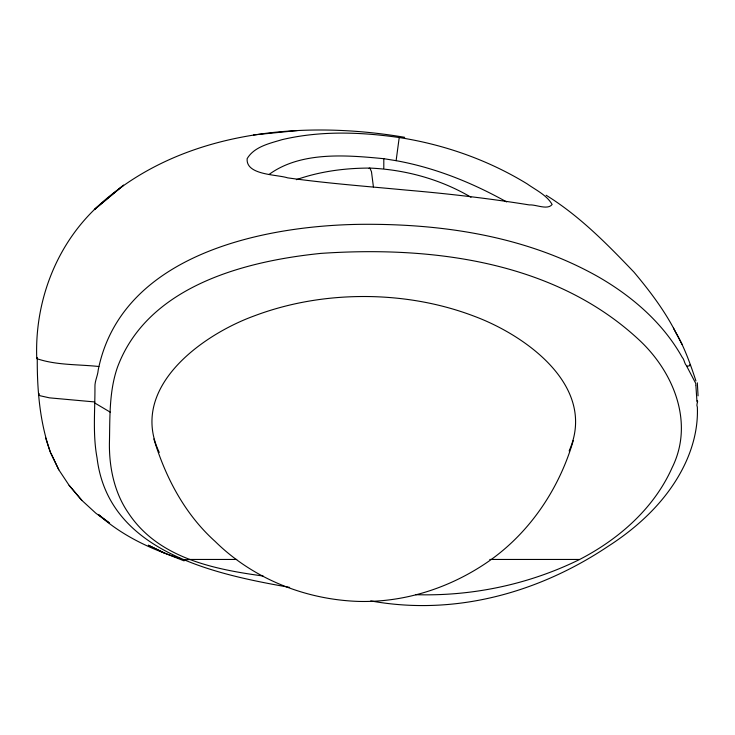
<?xml version="1.0" encoding="UTF-8"?>
<svg xmlns="http://www.w3.org/2000/svg" width="735" height="735" viewBox="0 0 735 735"><rect width="100%" height="100%" fill="white"/><g stroke="black" fill="none" stroke-linecap="round" stroke-linejoin="round"><path stroke-width="1.1" d="M383.799 168.26L383.808 158.696C346.663 155.103 300.983 151.18 269.203 174.351M263.102 576.01C213.591 569.248 158.374 558.122 128.57 513.269C114.55 493.093 109.249 468.158 109.405 443.894C110.029 418.215 108.881 391.829 117.49 367.188C147.597 286.485 243.799 261.256 320.8 253.4C431.711 245.839 554.199 261.109 638.724 339.57C673.333 371.451 694.575 422.533 672.13 467.635C654.021 508.418 618.76 539.233 579.658 559.454L489.767 559.454M689.77 364.689C690.826 364.79 690.725 365.598 689.65 365.69C684.561 368.263 684.937 359.746 682.181 357.293C662.998 322.913 632.137 296.306 598.336 276.847C526.278 236.027 441.955 223.504 360.122 224.331C261.072 225.728 121.146 255.302 98.214 370.008C97.783 375.778 94.64 381.235 94.944 387.014C95.063 410.644 92.665 434.44 97.048 457.887C108.33 551.636 213.279 573.943 289.636 587.384M506.617 201.923C472.182 182.675 435.046 167.699 396.119 160.671L399.215 137.537C360.499 131.942 320.396 130.6 282.075 139.65C269.58 143.426 254.237 146.678 247.162 158.631C245.637 175.298 277.031 174.37 287.587 177.842C326.965 183.364 366.636 186.332 406.207 190.089C447.394 193.617 488.49 198.349 529.31 204.927C535.944 204.339 547.474 210.403 552.132 204.486C546.721 195.06 535.888 190.08 527.252 183.934C488.288 160.028 444.326 144.584 399.215 137.537M569.147 450.932C597.344 387.152 526.931 335.932 474.525 316.353C442.057 303.923 407.383 297.583 372.663 296.628C332.367 295.58 291.731 301.717 253.97 316.004C201.16 335.298 128.551 388.227 159.265 452.448M573.263 440.559C559.17 489.161 529.218 533.619 487.213 562.321C449.37 588.119 404.213 602.672 358.257 601.405C305.282 599.558 253.005 578.794 215.098 541.383C184.843 514.215 165.54 477.493 153.863 438.97M37.274 357.596C37.035 388.732 39.653 421.752 50.2 451.538M39.295 393.721L38.753 394.75L40.195 395.779L49.456 397.846L94.714 401.944M579.547 559.519C528.842 584.472 472.237 596.37 415.716 594.679M369.053 168.361L369.898 168.085C405.279 169.592 440.449 179.202 471.006 197.237M296.343 179.689C319.936 171.384 344.963 168.067 369.898 168.085L371.478 171.714L373.426 186.929M370.734 600.908C454.368 616.132 538.24 593.044 607.827 546.5C640.24 525.736 669.328 497.953 685.636 462.6C693.62 445.281 698.167 426.199 697.35 407.061C695.852 404.434 698.617 401.2 697.221 400.713M404.673 137.316C299.044 119.309 178.155 131.574 96.524 207.49L94.392 209.567C54.758 248.136 34.683 303.38 36.75 358.303L36.851 358.662C56.494 365.387 78.259 364.275 98.876 366.508M297.409 130.564L253.584 134.946M183.382 559.748L189.318 559.583M189.014 559.454L236.734 559.454M383.808 158.696L396.119 160.671M108.826 522.502L98.536 514.638C121.817 535.493 150.546 549.183 180.167 558.49M184.099 560.869L165.816 553.648L148.295 545.205L165.035 553.382M94.64 402.918L110.186 412.124M546.123 195.234C579.511 215.888 607.064 243.992 634.02 272.189C649.795 291.014 664.78 310.74 675.915 332.716C684.717 347.83 690.468 364.385 695.935 380.923M109.561 523.145L95.835 513.195L81.805 500.314L69.118 485.348L58.809 469.794L50.366 452.402L45.607 437.941M69.118 485.348L81.805 500.314M673.49 328.159L682.098 344.403M50.908 453.072L58.809 469.794M686.775 366.324L695.678 383.275L695.88 384.993M697.322 382.806L698.066 395.843M696.973 401.742L695.889 385.498M123.452 185.229L94.392 209.567L123.452 185.229"/></g></svg>
